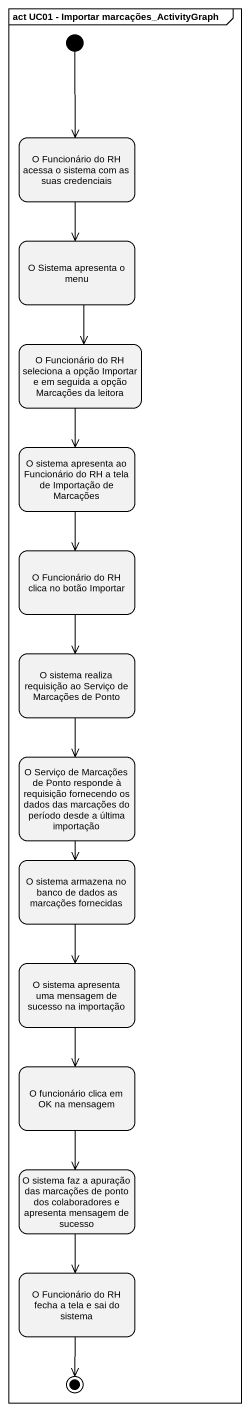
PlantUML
@startuml
mainframe act UC01 - Importar marcações_ActivityGraph
hide empty description
state "O Funcionário do RH acessa o sistema com as suas credenciais" as O_Funcionário_do_RH_acessa
state "O Sistema apresenta o menu" as O_Sistema_apresenta_o_menu
state "O Funcionário do RH seleciona a opção Importar e em seguida a opção Marcações da leitora" as O_Funcionário_do_RH
state "O sistema apresenta ao Funcionário do RH a tela de Importação de Marcações" as O_sistema_apresenta_ao
state "O Funcionário do RH clica no botão Importar" as O_Funcionário_do_RH_clica
state "O sistema realiza requisição ao Serviço de Marcações de Ponto" as O_sistema_realiza
state "O Serviço de Marcações de Ponto responde à requisição fornecendo os dados das marcações do período desde a última importação" as O_Serviço_de_Marcações_de
state "O sistema armazena no banco de dados as marcações fornecidas" as O_sistema_armazena_no_banco
state "O sistema apresenta uma mensagem de sucesso na importação" as O_sistema_apresenta_uma
state "O funcionário clica em OK na mensagem" as O_funcionário_clica_em_OK
state "O sistema faz a apuração das marcações de ponto dos colaboradores e apresenta mensagem de sucesso" as O_sistema_faz_a_apuração
state "O Funcionário do RH fecha a tela e sai do sistema" as O_Funcionário_do_RH_fecha_a
[*] --> O_Funcionário_do_RH_acessa
O_Funcionário_do_RH_acessa --> O_Sistema_apresenta_o_menu
O_Sistema_apresenta_o_menu --> O_Funcionário_do_RH
O_Funcionário_do_RH --> O_sistema_apresenta_ao
O_sistema_apresenta_ao --> O_Funcionário_do_RH_clica
O_Funcionário_do_RH_clica --> O_sistema_realiza
O_sistema_realiza --> O_Serviço_de_Marcações_de
O_Serviço_de_Marcações_de --> O_sistema_armazena_no_banco
O_sistema_armazena_no_banco --> O_sistema_apresenta_uma
O_sistema_apresenta_uma --> O_funcionário_clica_em_OK
O_funcionário_clica_em_OK --> O_sistema_faz_a_apuração
O_sistema_faz_a_apuração --> O_Funcionário_do_RH_fecha_a
O_Funcionário_do_RH_fecha_a --> [*]
@enduml
